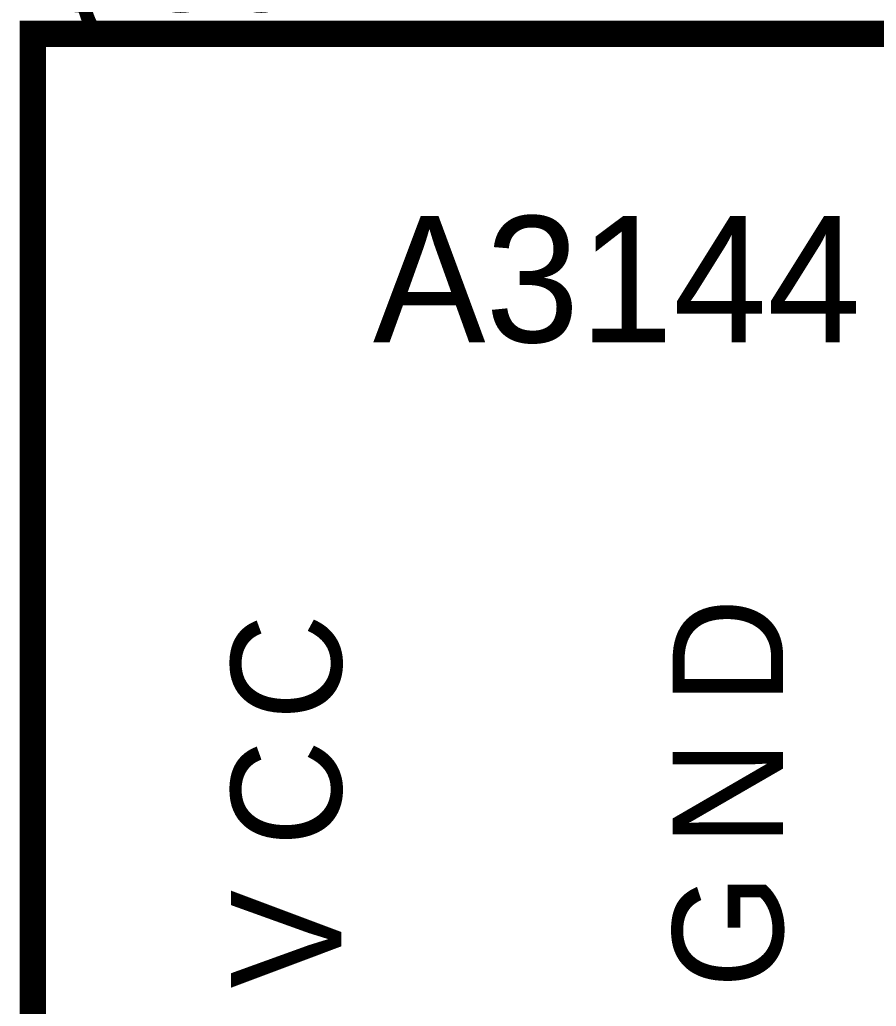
# Model space of a CAD drawing. Header units: inches. Extents: x 0 to 22.3, y 0 to 15.7.
# Drawn here: x 3.8942 to 4.2783, y 5.6638 to 6.1065 of the extents above; entities that cross this region are included whole.
import ezdxf

# ---------------------------------------------------------------- set-up
doc = ezdxf.new("R2010")
doc.units = ezdxf.units.IN
doc.header["$MEASUREMENT"] = 0
doc.layers.add('Sheet', color=255, linetype='Continuous')

msp = doc.modelspace()

# ---------------------------------------------------------------- linework, layer by layer
at = {"layer": 'Sheet'}
for points in [[(3.90011, 6.1001, 0.0118, 0.0118, 0), (4.5004, 6.1001, 0.0118, 0.0118, 0), (4.5004, 5.59976, 0.0118, 0.0118, 0), (3.90011, 5.59976, 0.0118, 0.0118, 0), (3.90011, 6.1001, 0.0118, 0.0118, 0)], [(3.90011, 6.1001, 0.0039, 0.0039, 0), (3.90011, 5.59976, 0.0039, 0.0039, 0), (4.5004, 5.59976, 0.0039, 0.0039, 0), (4.5004, 6.1001, 0.0039, 0.0039, 0), (3.90011, 6.1001, 0.0039, 0.0039, 0), (3.90011, 6.1001, 0.0039, 0.0039, 0)]]:
    msp.add_lwpolyline(points, format="xyseb", close=True, dxfattribs=at)

# ---------------------------------------------------------------- texts
for s, height, p in [('Q59', 0.049505, (3.89702, 6.11027)), ('A3144', 0.056577, (4.05262, 5.96176))]:
    msp.add_text(s, height=height, dxfattribs=at).set_placement(p)
for s, p in [('D', (4.2365, 5.7991)), ('C', (4.03847, 5.79203)), ('C', (4.03847, 5.73545)), ('N', (4.2365, 5.73545)), ('V', (4.03847, 5.6718)), ('G', (4.2365, 5.6718))]:
    msp.add_text(s, height=0.0495, rotation=90, dxfattribs=at).set_placement(p)

doc.saveas('drawing.dxf')
